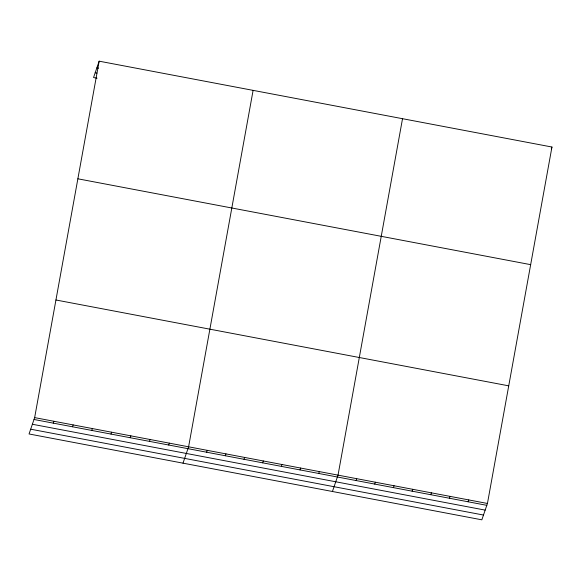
<?xml version="1.0" encoding="UTF-8"?>
<svg xmlns="http://www.w3.org/2000/svg" width="581" height="581" viewBox="0 0 581 581"><rect width="100%" height="100%" fill="white"/><g stroke="black" fill="none" stroke-linecap="round" stroke-linejoin="round"><path stroke-width="0.87" d="M34.649 417.616L99.155 61.179L551.95 147.029L487.444 503.466L481.845 519.821L29.05 433.971L34.649 417.616L487.444 503.466M253.105 90.367L188.6 446.804L183 463.159M402.524 118.698L338.026 475.135L332.426 491.49M99.155 61.179L93.556 77.534L97.049 78.203M53.256 423.128L53.895 421.261M72.502 426.781L73.141 424.914M91.74 430.427L92.379 428.56M110.986 434.072L111.625 432.206M130.231 437.725L130.87 435.859M149.477 441.371L150.116 439.505M168.715 445.024L169.354 443.15M206.64 452.214L207.279 450.34M225.319 455.751L225.958 453.884M243.998 459.295L244.637 457.429M262.67 462.832L263.309 460.965M281.349 466.376L281.988 464.51M300.028 469.92L300.667 468.054M318.708 473.457L319.347 471.59M356.066 480.545L356.705 478.671M374.738 484.082L375.377 482.215M393.417 487.626L394.056 485.76M412.096 491.163L412.735 489.296M430.775 494.707L431.414 492.841M551.311 148.896L551.95 147.029M449.454 498.251L450.093 496.377M468.126 501.788L468.773 499.921M96.874 67.832L98.625 68.159M95.19 72.756L96.94 73.09M77.869 178.803L530.664 264.653M55.936 299.992L508.731 385.842M34.01 419.482L486.805 505.332M32.376 424.261L485.171 510.111M30.684 429.192L483.486 515.042"/></g></svg>
